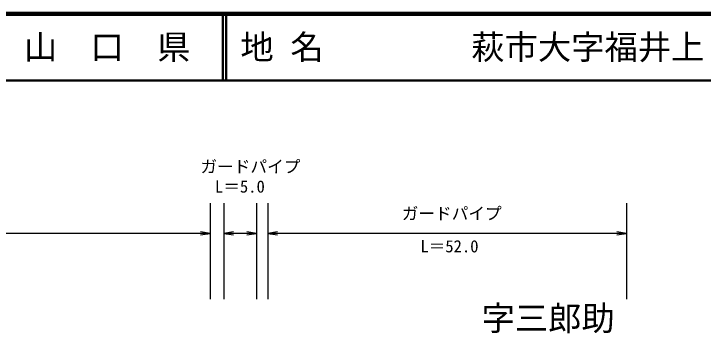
# Model space of a CAD drawing. Units: millimetres, scale not verified. Extents: x 40000 to 680000, y 20000 to 380000.
# Drawn here: x 336359 to 439846, y 332058 to 380000 of the extents above; entities that cross this region are included whole.
import ezdxf
from ezdxf.enums import TextEntityAlignment as Align

# ---------------------------------------------------------------- set-up
doc = ezdxf.new("R2010")
doc.units = ezdxf.units.MM
doc.header["$LTSCALE"] = 1000
doc.layers.add('M-BMK-HTXT', color=7, linetype='Continuous')
doc.layers.add('M-TTL-TXT', color=7, linetype='Continuous')
for name, color, linetype, lineweight in [('M-STR-STR3', 7, 'Continuous', 25), ('M-TTL', 2, 'Continuous', 140), ('M-TTL-LINE', 7, 'Continuous', 50)]:
    doc.layers.add(name, color=color, linetype=linetype, lineweight=lineweight)
doc.styles.add('ＭＳ ゴシック', font='')
doc.styles.get('ＭＳ ゴシック').set_extended_font_data('MS Gothic')

# ---------------------------------------------------------------- blocks, each defined once
blk = doc.blocks.new('open_arrow')
at = {"color": 0, "linetype": 'Continuous', "lineweight": -2}
blk.add_lwpolyline([(7.5, 1.25), (0, 0), (7.5, -1.25)], dxfattribs=at)

msp = doc.modelspace()

# ---------------------------------------------------------------- linework, layer by layer
at = {"layer": 'M-STR-STR3'}
for p, q in [((365852, 351573), (365852, 337164)), ((367894, 351573), (367894, 337164)), ((372781, 351573), (372781, 337164)), ((374483, 351573), (374483, 337164)), ((428307, 351573), (428307, 337164)), ((365852, 347048), (289508, 347048)), ((372781, 347048), (367894, 347048)), ((428307, 347048), (374483, 347048))]:
    msp.add_line(p, q, dxfattribs=at)
at = {"layer": 'M-TTL'}
msp.add_line((680000, 380000), (40000, 380000), dxfattribs=at)
at = {"layer": 'M-TTL-LINE'}
for p, q in [((367750, 380000), (367750, 370000)), ((368250, 380000), (368250, 370000)), ((40000, 370000), (680000, 370000))]:
    msp.add_line(p, q, dxfattribs=at)

# ---------------------------------------------------------------- block references
at = {"layer": 'M-STR-STR3', "xscale": 193, "yscale": 193, "rotation": 180}
for p in [(365852, 347048), (372781, 347048), (428307, 347048)]:
    msp.add_blockref('open_arrow', p, dxfattribs=at)
at = {"layer": 'M-STR-STR3', "xscale": 193, "yscale": 193}
for p in [(367894, 347048), (374483, 347048)]:
    msp.add_blockref('open_arrow', p, dxfattribs=at)

# ---------------------------------------------------------------- texts
at = {"layer": 'M-BMK-HTXT', "style": 'ＭＳ ゴシック'}
msp.add_text('字三郎助', height=3666, dxfattribs=at).set_placement((406572, 331373), align=Align.BOTTOM_LEFT)
at = {"layer": 'M-STR-STR3', "style": 'ＭＳ ゴシック'}
for s, p in [('ガードパイプ', (364376, 355598)), ('L＝5.0', (366555, 352608)), ('ガードパイプ', (394590, 348560)), ('L＝52.0', (397384, 343642))]:
    msp.add_text(s, height=1833, dxfattribs=at).set_placement(p, align=Align.BOTTOM_LEFT)
at = {"layer": 'M-TTL-TXT', "style": 'ＭＳ ゴシック'}
msp.add_text('山\u3000口\u3000県', height=3666, dxfattribs=at).set_placement((350375, 375000), align=Align.MIDDLE_CENTER)
for s, p in [('地 名', (370380, 375000)), ('萩市大字福井上', (405024, 375000))]:
    msp.add_text(s, height=3666, dxfattribs=at).set_placement(p, align=Align.MIDDLE_LEFT)

doc.saveas('drawing.dxf')
